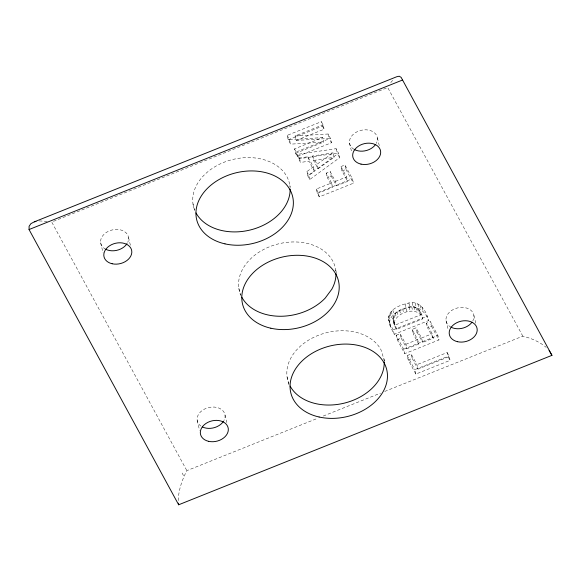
<?xml version="1.0" encoding="UTF-8"?>
<svg xmlns="http://www.w3.org/2000/svg" width="581" height="581" viewBox="0 0 581 581"><rect width="100%" height="100%" fill="white"/><g stroke="black" fill="none" stroke-linecap="round" stroke-linejoin="round"><path stroke-width="0.44" stroke-dasharray="2.9 2.18" d="M178.207 500.626C178.534 490.11 182.042 479.928 186.85 470.661L317.364 418.407M388.493 318.221C389.27 308.46 400.817 304.902 408.857 302.984C419.649 300.319 426.912 311.416 428.473 320.625L394.252 334.322L390.367 326.827L388.493 318.221L390.367 326.827M389.568 322.666C389.96 314.212 399.401 310.574 406.221 308.279C416.04 304.023 425.779 311.002 428.473 320.625M392.894 318.482C393.78 310.915 402.902 308.656 409.053 306.899C416.606 304.56 422.184 312.135 422.736 318.875L396.482 329.383L394.274 324.866L392.894 318.482L394.274 324.866M393.969 322.927C396.569 311.823 418.545 305.083 422.736 318.875M390.766 82.618L393.845 78.936M309.796 179.5L308.722 175.048L338.534 153.246L336.058 148.685L297.494 154.393L298.569 158.838L300.537 162.462L308.925 161.177L314.444 171.337L307.923 176.043L309.796 179.5L339.609 157.691L338.534 153.246M307.923 176.043L306.841 171.598L313.37 166.892L307.85 156.725L299.462 158.017L297.494 154.393M318.09 168.715L317.015 164.27L333.073 152.818L334.148 157.262L318.09 168.715L313.602 160.458L312.527 156.013L333.073 152.818M287.159 135.373L289.512 139.709L322.695 137.595L323.77 142.04L290.587 144.153L288.234 139.818L287.159 135.373L321.373 121.676L323.058 124.777L324.133 129.222L296.099 140.449L295.025 135.998L323.058 124.777M288.234 139.818L322.448 126.121L321.373 121.676M295.025 135.998L328.076 134.008L330.4 138.285L331.475 142.73L297.261 156.427L295.576 153.326L294.502 148.881L322.695 137.595M297.261 156.427L296.187 151.982L330.4 138.285M295.576 153.326L323.77 142.04M340.931 166.573L344.911 164.975L352.391 178.745L353.466 183.189L319.252 196.886L317.4 193.488L316.325 189.043L331.562 182.942L326.224 173.116L330.124 171.555L335.462 181.381L336.537 185.826L347.641 181.388L346.566 176.936L340.931 166.573L342.006 171.017L347.641 181.388M342.006 171.017L345.985 169.427L344.911 164.975M317.4 193.488L332.637 187.387L327.299 177.561L331.199 175.999L330.124 171.555M335.462 181.381L346.566 176.936M319.252 196.886L318.177 192.442L352.391 178.745M396.482 329.383L395.4 324.939L421.661 314.43M394.252 334.322L393.177 329.877L427.398 316.18M396.133 335.317L400.113 333.719L405.85 344.279L406.925 348.723L418.705 344.01L417.63 339.558L412.118 329.412L416.04 327.844L421.559 337.989L422.634 342.434L433.237 338.193L432.155 333.741L426.425 323.189L430.347 321.62L437.892 335.498L438.967 339.943L404.754 353.64L397.208 339.762L396.133 335.317L403.679 349.196L404.754 353.64M397.208 339.762L401.188 338.171L400.113 333.719M433.237 338.193L427.5 327.633L431.422 326.064L430.347 321.62M418.705 344.01L413.193 333.864L417.122 332.288L416.04 327.844M405.85 344.279L417.63 339.558M421.559 337.989L432.155 333.741M403.679 349.196L437.892 335.498M447.159 352.551L448.997 355.935L450.079 360.38L415.858 374.077L408.225 360.031L407.15 355.579L411.13 353.989L416.926 364.657L418 369.102L448.242 356.995L447.159 352.551L416.926 364.657M408.225 360.031L412.205 358.433L411.13 353.989M415.858 374.077L414.783 369.632L448.997 355.935M323.261 416.047L380.519 393.126M384.724 391.441L522.82 336.159C531.245 338.273 539.517 341.693 546.184 347.365M313.602 160.458L334.148 157.262M298.569 158.838L337.133 153.137L339.609 157.691M296.099 140.449L329.151 138.452L331.475 142.73M39.21 220.911L47.606 221.383M522.82 336.159L387.694 87.542L51.724 222.044L186.85 470.661M431.422 326.064L438.967 339.943M448.242 356.995L450.079 360.38M322.448 126.121L324.133 129.222M345.985 169.427L353.466 183.189M417.122 332.288L422.634 342.434M331.199 175.999L336.537 185.826M312.527 156.013L317.015 164.27M393.199 320.421L395.4 324.939M401.188 338.171L406.925 348.723M412.205 358.433L418 369.102M393.177 329.877L390.338 324.648L388.689 320.233M407.15 355.579L414.783 369.632M294.502 148.881L296.187 151.982M306.841 171.598L308.722 175.048M316.325 189.043L318.177 192.442M182.129 473.05L184.003 476.493M384.564 361.222L380.947 349.711A49.341 36.32 -13.6 0 0 319.543 334.859A49.341 36.32 -13.6 0 0 288.975 383.729M473.893 315.439L475.912 323.777M446.034 320.719L448.249 329.892M426.425 323.189L427.5 327.633M422.264 307.313L423.338 311.757M420.23 305.308L421.305 309.753M420.107 311.569L421.181 316.013M417.884 303.87L418.959 308.322M377.381 137.857L379.4 146.194M418.908 309.753L419.983 314.198M417.507 308.337L418.581 312.781M415.212 303.006L416.294 307.458M415.851 307.327L416.933 311.779M413.919 306.746L414.994 311.191M412.212 302.716L413.287 307.16M411.66 306.601L412.735 311.046M408.857 302.984L409.932 307.436M409.053 306.899L410.135 311.343M412.118 329.412L413.193 333.864M405.146 303.827L407.136 312.099M402.64 308.874L403.715 313.319M399.634 310.232L400.716 314.677M397.186 311.692L398.261 316.137M395.283 313.246L396.358 317.691M392.8 309.949L393.874 314.394M393.933 314.895L395.007 319.339M393.141 316.638L394.216 321.09M391.325 311.372L392.4 315.817M394.049 322.455L395.131 326.9M349.515 143.137L351.737 152.309M390.12 312.905L391.195 317.349M389.226 314.553L390.301 318.998M388.682 316.325L389.757 320.77M336.058 148.685L337.133 153.137M328.076 134.008L329.151 138.452M331.562 182.942L332.637 187.387M326.224 173.116L327.299 177.561M313.37 166.892L314.444 171.337M335.702 269.925L336.508 273.259M307.85 156.725L308.925 161.177M299.462 158.017L300.537 162.462M289.512 139.709L290.587 144.153M289.854 185.579L290.26 187.242M287.101 377.069L289.12 385.406M238.842 288.278L240.454 294.945M193.001 203.924L194.613 210.598M225.029 415.066L226.844 422.569M197.162 420.346L199.588 430.354M128.51 237.484L130.529 245.821M100.651 242.764L103.069 252.771M241.449 296.513A49.341 36.32 -13.6 0 1 277.994 243.984A49.341 36.32 -13.6 0 1 335.956 272.511M194.541 209.777A49.341 36.32 -13.6 0 1 233.286 159.354A49.341 36.32 -13.6 0 1 290.05 187.285M200.968 426.105A14.198 10.451 -13.6 0 1 200.176 412.249A14.198 10.451 -13.6 0 1 218.376 407.884A14.198 10.451 -13.6 0 1 223.917 420.6M383.961 358.717A49.341 36.32 -13.6 0 1 384.208 361.302M353.974 149.31A14.198 10.451 -13.6 0 1 352.151 135.446A14.198 10.451 -13.6 0 1 370.467 130.58A14.198 10.451 -13.6 0 1 376.27 143.391M105.8 249.314A14.198 10.451 -13.6 0 1 102.772 235.697A14.198 10.451 -13.6 0 1 120.79 229.967A14.198 10.451 -13.6 0 1 127.747 242.342M451.183 327.27A14.198 10.451 -13.6 0 1 448.321 313.442A14.198 10.451 -13.6 0 1 466.717 308.083A14.198 10.451 -13.6 0 1 472.789 320.973"/><path stroke-width="0.87" d="M29.05 229.539L29.101 226.285L30.909 223.649L34.352 221.819L396.721 76.75L399.205 76.213L401.122 77.353L551.95 355.347L178.65 504.787L29.05 229.539L402.35 80.098M34.352 221.819L35.971 221.514M549.11 350.43L551.95 355.347M178.469 503.124L178.65 504.787M223.525 421.261A14.198 10.451 -13.6 0 1 202.319 426.897M290.137 189.036A49.341 36.32 -13.6 0 1 250.701 229.873A49.341 36.32 -13.6 0 1 196.008 212.929M384.237 362.174A49.341 36.32 -13.6 0 1 344.802 403.011A49.341 36.32 -13.6 0 1 290.115 386.075M335.985 273.382A49.341 36.32 -13.6 0 1 331.845 289.164L325.237 298.075A49.341 36.32 -13.6 0 1 241.856 297.283M471.939 322.288A14.198 10.451 -13.6 0 1 451.183 327.27M127.007 243.686A14.198 10.451 -13.6 0 1 105.8 249.314M375.42 144.705A14.198 10.451 -13.6 0 1 354.664 149.687M270.84 328.214A49.341 36.32 -13.6 0 0 338.926 283.267A49.341 36.32 -13.6 0 0 261.733 265.844A49.341 36.32 -13.6 0 0 270.84 328.214M224.992 243.867A49.341 36.32 -13.6 0 0 293.085 198.92A49.341 36.32 -13.6 0 0 215.885 181.49A49.341 36.32 -13.6 0 0 224.992 243.867M208.666 441.342A14.198 10.451 -13.6 0 0 228.253 428.408A14.198 10.451 -13.6 0 0 206.052 423.396A14.198 10.451 -13.6 0 0 208.666 441.342M319.1 417.005A49.341 36.32 -13.6 0 0 387.186 372.058A49.341 36.32 -13.6 0 0 309.993 354.635A49.341 36.32 -13.6 0 0 319.1 417.005M457.537 341.708A14.198 10.451 -13.6 0 0 477.124 328.781A14.198 10.451 -13.6 0 0 454.916 323.77A14.198 10.451 -13.6 0 0 457.537 341.708M112.155 263.759A14.198 10.451 -13.6 0 0 131.742 250.825A14.198 10.451 -13.6 0 0 109.533 245.814A14.198 10.451 -13.6 0 0 112.155 263.759M361.019 164.125A14.198 10.451 -13.6 0 0 380.606 151.198A14.198 10.451 -13.6 0 0 358.397 146.187A14.198 10.451 -13.6 0 0 361.019 164.125"/></g></svg>
